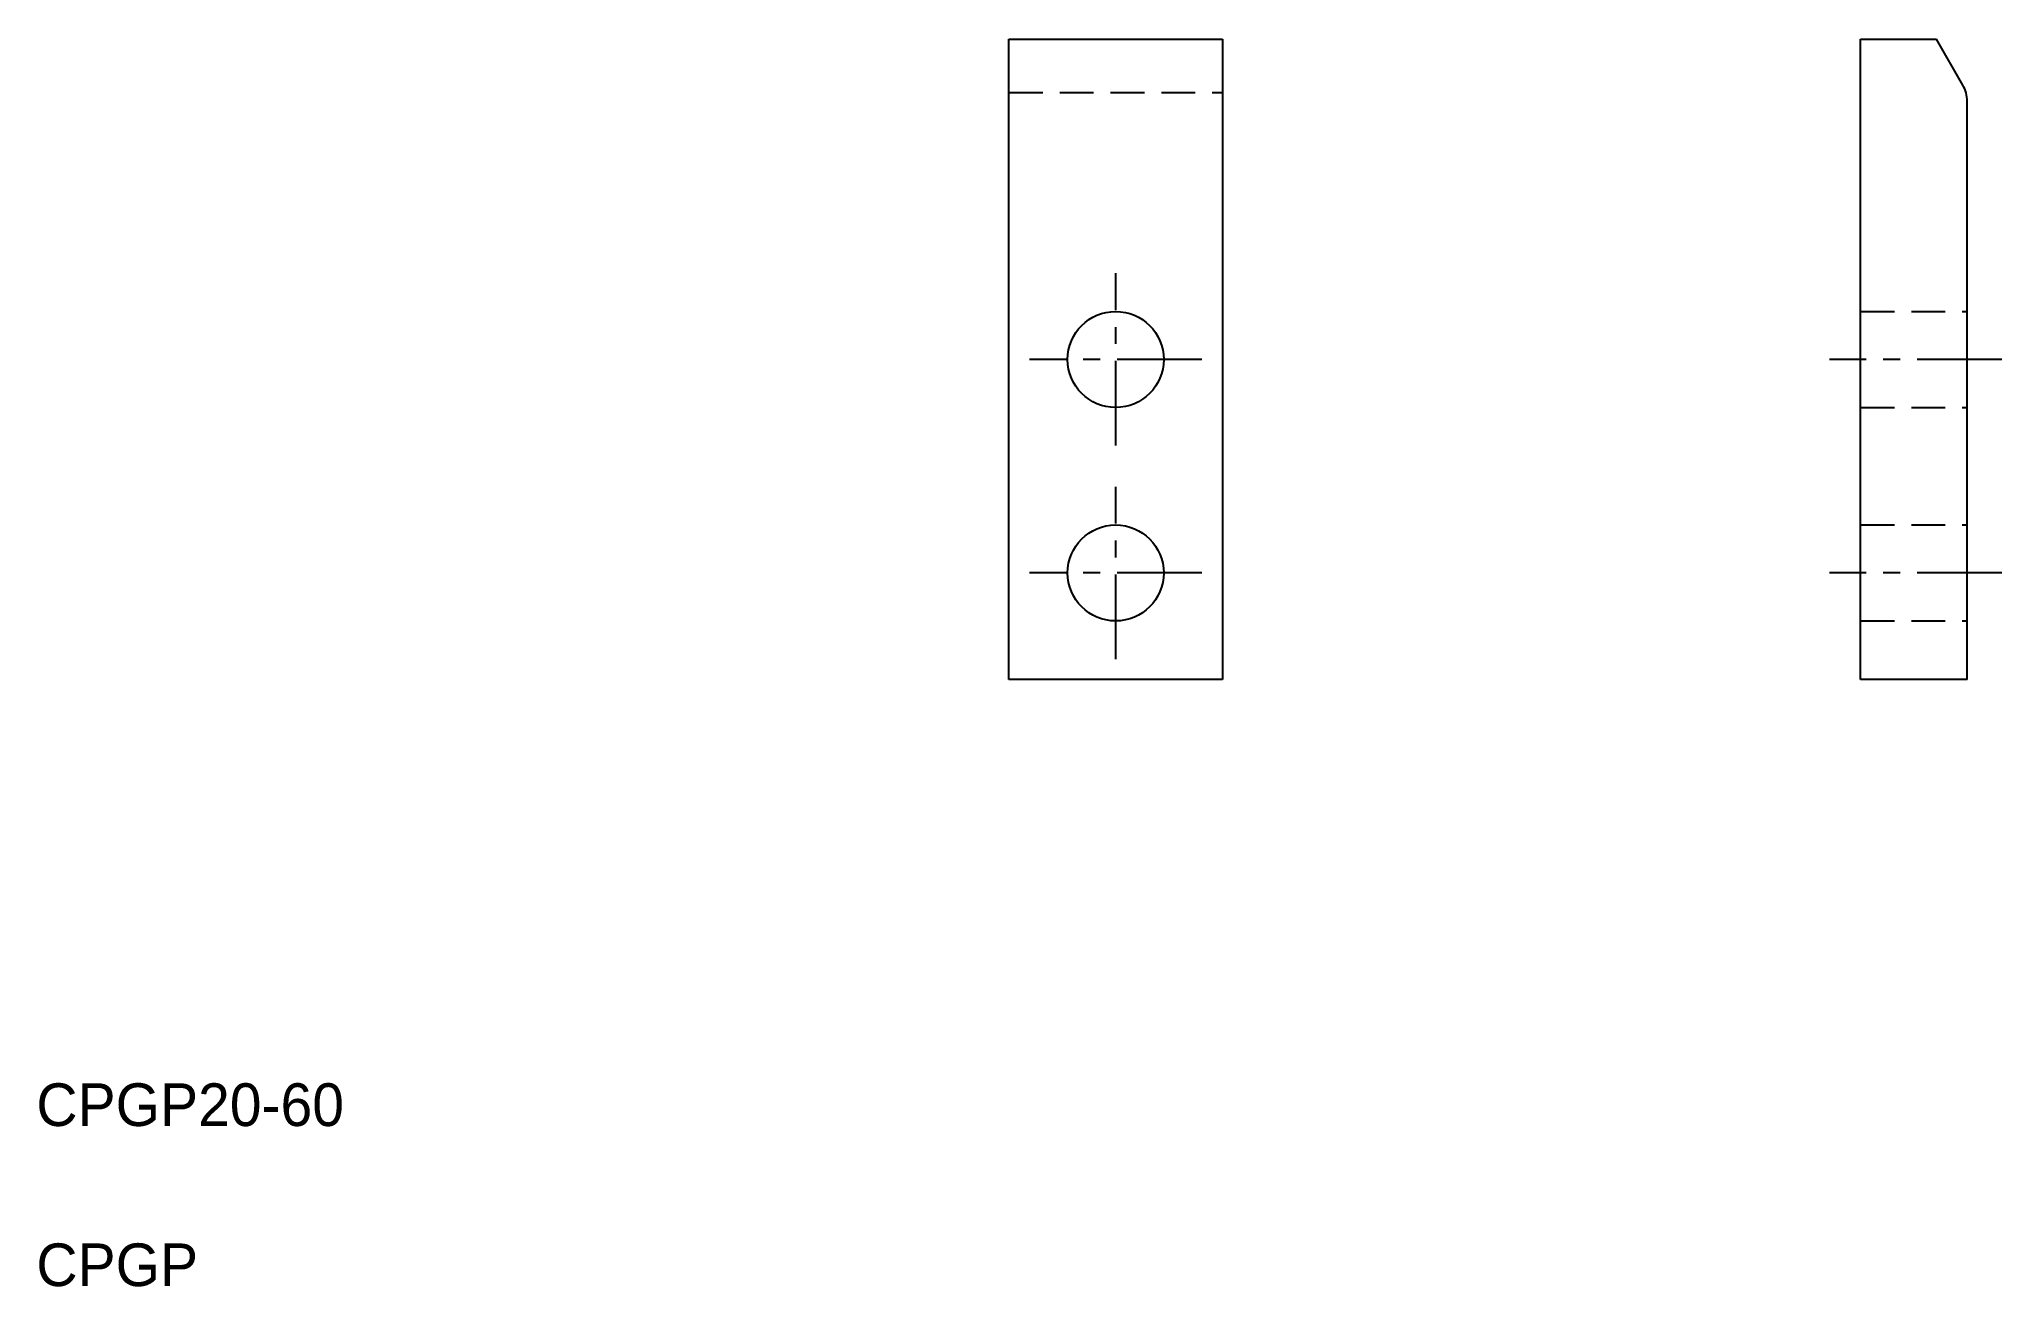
# Model space of a CAD drawing. Extents: x 10 to 194, y 10 to 127.
import ezdxf

# ---------------------------------------------------------------- set-up
doc = ezdxf.new("R2010")
doc.units = 0
doc.header["$LTSCALE"] = 0.25
doc.linetypes.add('CENTER', pattern=[50.8, 31.75, -6.35, 6.35, -6.35])
doc.linetypes.add('DASHED', pattern=[19.05, 12.7, -6.35])
doc.layers.get('0').update_dxf_attribs({"linetype": 'CONTINUOUS'})

msp = doc.modelspace()

# ---------------------------------------------------------------- linework, layer by layer
for p, q in [((101.17213, 66.821133), (101.17213, 126.821133)), ((101.17213, 126.821133), (121.17213, 126.821133)), ((121.17213, 126.821133), (121.17213, 66.821133)), ((180.99878, 66.821133), (180.99878, 126.821133)), ((180.99878, 126.821133), (188.112029, 126.821133)), ((190.596856, 122.517286), (188.112029, 126.821133)), ((190.99878, 66.821133), (190.99878, 121.017286)), ((101.17213, 96.821133), (101.17223, 96.821133)), ((101.17213, 81.821133), (101.17213, 81.821233)), ((121.17213, 66.821133), (101.17213, 66.821133)), ((190.99878, 66.821133), (180.99878, 66.821133))]:
    msp.add_line(p, q)
at = {"color": 3, "linetype": 'DASHED'}
for p, q in [((101.17213, 121.821133), (121.17213, 121.821133)), ((180.99878, 101.321133), (190.99878, 101.321133)), ((180.99878, 92.321133), (190.99878, 92.321133)), ((180.99878, 81.321133), (190.99878, 81.321133)), ((180.99878, 72.321133), (190.99878, 72.321133))]:
    msp.add_line(p, q, dxfattribs=at)
at = {"color": 1, "linetype": 'CENTER'}
for p, q in [((111.17213, 88.746799), (111.17213, 104.895468)), ((119.246465, 96.821133), (103.097795, 96.821133)), ((194.230786, 96.821133), (178.082116, 96.821133)), ((111.17213, 68.746799), (111.17213, 84.895468)), ((119.246465, 76.821133), (103.097795, 76.821133)), ((194.230786, 76.821133), (178.082116, 76.821133))]:
    msp.add_line(p, q, dxfattribs=at)
for centre in [(111.17213, 96.821133), (111.17213, 76.821133)]:
    msp.add_circle(centre, 4.5)
msp.add_arc((187.99878, 121.017286), 3, 0, 30)

# ---------------------------------------------------------------- texts
for s, p in [('CPGP20-60', (10, 25)), ('CPGP', (10, 10))]:
    msp.add_text(s, height=4).set_placement(p)

doc.saveas('drawing.dxf')
